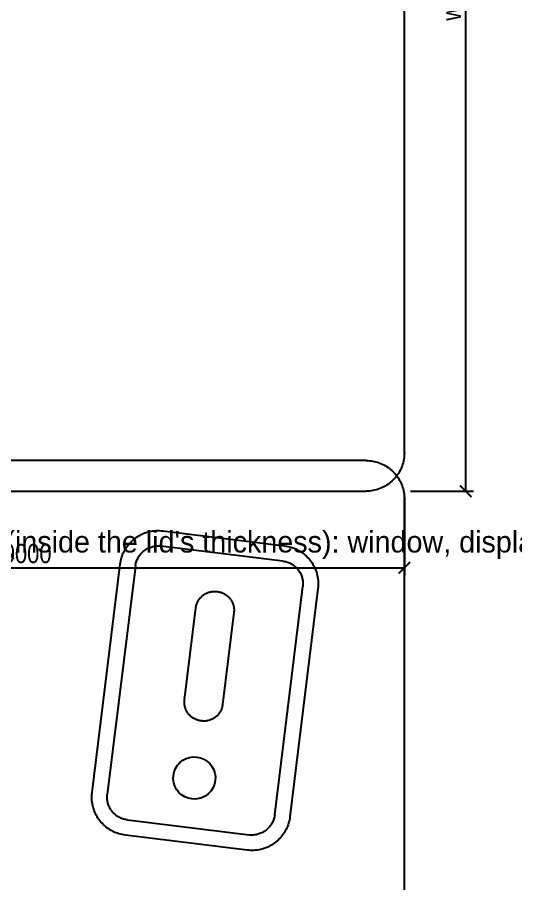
# Model space of a CAD drawing. Header units: metres. Extents: x -15 to 393, y -409 to 25.
# Drawn here: x 49.5 to 114.5, y -201.2 to -88.2 of the extents above; entities that cross this region are included whole.
import ezdxf

# ---------------------------------------------------------------- set-up
doc = ezdxf.new("R2010")
doc.units = ezdxf.units.M
for name, color, linetype in [('DIMS', 1, 'Continuous'), ('OUTLINE', 7, 'Continuous'), ('TEXT', 3, 'Continuous')]:
    doc.layers.add(name, color=color, linetype=linetype)
doc.styles.add('OpenSansCondensed-Light', font='OpenSansCondensed-Light.ttf')
doc.dimstyles.new('EZDXF', dxfattribs={"dimtxt": 0.25, "dimasz": 0.175, "dimexe": 0.375, "dimexo": 0.125, "dimgap": 0.1, "dimtad": 1, "dimlfac": 100, "dimzin": 12, "dimdsep": 46, "dimtxsty": 'OpenSansCondensed-Light', "dimblk": 'ARCHTICK', "dimcen": 2.5, "dimazin": 3, "dimtfac": 0.5, "dimtmove": 2, "dimatfit": 3})

# ---------------------------------------------------------------- blocks, each defined once
blk = doc.blocks.new('_ARCHTICK')
at = {"color": 0, "linetype": 'BYBLOCK', "const_width": 0.15}
blk.add_lwpolyline([(-0.5, -0.5), (0.5, 0.5)], dxfattribs=at)

msp = doc.modelspace()

# ---------------------------------------------------------------- linework, layer by layer
at = {"layer": 'OUTLINE'}
for p, q in [((100, -145), (100, 19)), ((95, -146), (5, -146)), ((5, -150), (95, -150)), ((100, -315), (100, -151)), ((68.497, -155.1741), (84.3778, -157.124)), ((84.134, -159.1091), (68.2533, -157.1592)), ((59.2689, -189.3039), (62.9249, -159.5275)), ((64.91, -159.7712), (61.254, -189.5476)), ((83.09, -192.2288), (86.746, -162.4524)), ((88.7311, -162.6961), (85.0751, -192.4725)), ((75.5347, -163.0908), (75.6339, -163.103)), ((71.3297, -177.2338), (72.8044, -165.224)), ((77.7671, -165.8333), (76.2925, -177.8431)), ((73.5621, -179.9763), (73.4629, -179.9641)), ((63.866, -192.8909), (79.7467, -194.8408)), ((79.503, -196.8259), (63.6222, -194.876))]:
    msp.add_line(p, q, dxfattribs=at)
for points in [[(100, -145), (99.9952, -145.2181), (99.981, -145.4358), (99.9572, -145.6526), (99.924, -145.8682), (99.8815, -146.0822), (99.8296, -146.2941), (99.7686, -146.5035), (99.6985, -146.7101), (99.6194, -146.9134), (99.5315, -147.1131), (99.4351, -147.3087), (99.3301, -147.5), (99.217, -147.6865), (99.0958, -147.8679), (98.9668, -148.0438), (98.8302, -148.2139), (98.6864, -148.378), (98.5355, -148.5355), (98.378, -148.6864), (98.2139, -148.8302), (98.0438, -148.9668), (97.8679, -149.0958), (97.6865, -149.217), (97.5, -149.3301), (97.3087, -149.4351), (97.1131, -149.5315), (96.9134, -149.6194), (96.7101, -149.6985), (96.5035, -149.7686), (96.2941, -149.8296), (96.0822, -149.8815), (95.8682, -149.924), (95.6526, -149.9572), (95.4358, -149.981), (95.2181, -149.9952), (95, -150)], [(95, -146), (95.2181, -146.0048), (95.4358, -146.019), (95.6526, -146.0428), (95.8682, -146.076), (96.0822, -146.1185), (96.2941, -146.1704), (96.5035, -146.2314), (96.7101, -146.3015), (96.9134, -146.3806), (97.1131, -146.4685), (97.3087, -146.5649), (97.5, -146.6699), (97.6865, -146.783), (97.8679, -146.9042), (98.0438, -147.0332), (98.2139, -147.1698), (98.378, -147.3136), (98.5355, -147.4645), (98.6864, -147.622), (98.8302, -147.7861), (98.9668, -147.9562), (99.0958, -148.1321), (99.217, -148.3135), (99.3301, -148.5), (99.4351, -148.6913), (99.5315, -148.8869), (99.6194, -149.0866), (99.6985, -149.2899), (99.7686, -149.4965), (99.8296, -149.7059), (99.8815, -149.9178), (99.924, -150.1318), (99.9572, -150.3474), (99.981, -150.5642), (99.9952, -150.7819), (100, -151)], [(62.9249, -159.5275), (62.9562, -159.3116), (62.9969, -159.0973), (63.0469, -158.885), (63.1061, -158.675), (63.1745, -158.4678), (63.2518, -158.2638), (63.3379, -158.0634), (63.4326, -157.8669), (63.5359, -157.6747), (63.6474, -157.4873), (63.767, -157.3048), (63.8945, -157.1278), (64.0295, -156.9565), (64.1719, -156.7912), (64.3214, -156.6323), (64.4777, -156.4801), (64.6404, -156.3348), (64.8094, -156.1968), (64.9842, -156.0663), (65.1645, -155.9435), (65.35, -155.8287), (65.5403, -155.7221), (65.7351, -155.6239), (65.934, -155.5343), (66.1366, -155.4535), (66.3426, -155.3816), (66.5515, -155.3187), (66.7629, -155.265), (66.9765, -155.2206), (67.1918, -155.1855), (67.4084, -155.1599), (67.626, -155.1437), (67.844, -155.137), (68.0622, -155.1399), (68.28, -155.1523), (68.497, -155.1741)], [(64.91, -159.7712), (64.9288, -159.6417), (64.9532, -159.5131), (64.9832, -159.3857), (65.0188, -159.2597), (65.0597, -159.1354), (65.1061, -159.013), (65.1578, -158.8928), (65.2147, -158.7749), (65.2766, -158.6596), (65.3435, -158.5471), (65.4153, -158.4376), (65.4918, -158.3314), (65.5728, -158.2286), (65.6582, -158.1295), (65.7479, -158.0341), (65.8417, -157.9428), (65.9393, -157.8556), (66.0407, -157.7728), (66.1456, -157.6945), (66.2538, -157.6208), (66.3651, -157.552), (66.4793, -157.488), (66.5961, -157.4291), (66.7155, -157.3753), (66.837, -157.3268), (66.9606, -157.2837), (67.086, -157.246), (67.2128, -157.2137), (67.341, -157.1871), (67.4702, -157.166), (67.6001, -157.1507), (67.7307, -157.141), (67.8615, -157.137), (67.9924, -157.1387), (68.123, -157.1461), (68.2533, -157.1592)], [(84.3778, -157.124), (84.5936, -157.1553), (84.808, -157.196), (85.0203, -157.246), (85.2303, -157.3052), (85.4374, -157.3736), (85.6414, -157.4508), (85.8419, -157.537), (86.0384, -157.6317), (86.2305, -157.735), (86.418, -157.8465), (86.6004, -157.9661), (86.7775, -158.0936), (86.9488, -158.2286), (87.1141, -158.371), (87.273, -158.5205), (87.4252, -158.6768), (87.5704, -158.8395), (87.7085, -159.0085), (87.839, -159.1832), (87.9618, -159.3636), (88.0766, -159.5491), (88.1831, -159.7394), (88.2813, -159.9342), (88.3709, -160.1331), (88.4518, -160.3357), (88.5237, -160.5417), (88.5866, -160.7506), (88.6403, -160.962), (88.6847, -161.1756), (88.7197, -161.3909), (88.7454, -161.6075), (88.7616, -161.8251), (88.7682, -162.0431), (88.7654, -162.2613), (88.753, -162.4791), (88.7311, -162.6961)], [(84.134, -159.1091), (84.2636, -159.1279), (84.3921, -159.1523), (84.5195, -159.1823), (84.6455, -159.2178), (84.7698, -159.2588), (84.8922, -159.3052), (85.0125, -159.3569), (85.1304, -159.4137), (85.2457, -159.4757), (85.3582, -159.5426), (85.4676, -159.6144), (85.5739, -159.6909), (85.6766, -159.7719), (85.7758, -159.8573), (85.8711, -159.947), (85.9625, -160.0408), (86.0496, -160.1384), (86.1324, -160.2398), (86.2108, -160.3447), (86.2844, -160.4528), (86.3533, -160.5641), (86.4173, -160.6783), (86.4762, -160.7952), (86.5299, -160.9146), (86.5784, -161.0361), (86.6216, -161.1597), (86.6593, -161.285), (86.6915, -161.4119), (86.7182, -161.5401), (86.7392, -161.6692), (86.7546, -161.7992), (86.7643, -161.9298), (86.7683, -162.0606), (86.7666, -162.1915), (86.7592, -162.3221), (86.746, -162.4524)], [(72.8044, -165.224), (72.8197, -165.1182), (72.8396, -165.0132), (72.8641, -164.9091), (72.8931, -164.8062), (72.9266, -164.7047), (72.9645, -164.6048), (73.0067, -164.5065), (73.0531, -164.4103), (73.1037, -164.3161), (73.1584, -164.2242), (73.217, -164.1348), (73.2794, -164.0481), (73.3456, -163.9642), (73.4154, -163.8832), (73.4886, -163.8053), (73.5652, -163.7307), (73.6449, -163.6596), (73.7277, -163.5919), (73.8134, -163.528), (73.9017, -163.4678), (73.9926, -163.4116), (74.0859, -163.3593), (74.1813, -163.3112), (74.2788, -163.2673), (74.3781, -163.2277), (74.479, -163.1925), (74.5814, -163.1617), (74.685, -163.1353), (74.7896, -163.1136), (74.8951, -163.0964), (75.0013, -163.0838), (75.1079, -163.0759), (75.2147, -163.0726), (75.3216, -163.074), (75.4283, -163.0801), (75.5347, -163.0908)], [(75.6339, -163.103), (75.7397, -163.1183), (75.8447, -163.1383), (75.9488, -163.1628), (76.0517, -163.1918), (76.1532, -163.2253), (76.2531, -163.2631), (76.3513, -163.3053), (76.4476, -163.3518), (76.5418, -163.4024), (76.6337, -163.457), (76.723, -163.5156), (76.8098, -163.5781), (76.8937, -163.6443), (76.9747, -163.714), (77.0526, -163.7873), (77.1272, -163.8638), (77.1983, -163.9436), (77.266, -164.0264), (77.3299, -164.112), (77.3901, -164.2004), (77.4463, -164.2913), (77.4986, -164.3845), (77.5467, -164.48), (77.5906, -164.5774), (77.6302, -164.6767), (77.6654, -164.7776), (77.6962, -164.88), (77.7226, -164.9836), (77.7443, -165.0883), (77.7615, -165.1938), (77.7741, -165.2999), (77.782, -165.4065), (77.7853, -165.5134), (77.7839, -165.6202), (77.7778, -165.727), (77.7671, -165.8333)], [(73.4629, -179.9641), (73.3571, -179.9488), (73.2521, -179.9288), (73.148, -179.9043), (73.0452, -179.8753), (72.9436, -179.8418), (72.8437, -179.804), (72.7455, -179.7618), (72.6492, -179.7153), (72.555, -179.6647), (72.4632, -179.6101), (72.3738, -179.5515), (72.287, -179.489), (72.2031, -179.4228), (72.1221, -179.3531), (72.0442, -179.2798), (71.9697, -179.2032), (71.8985, -179.1235), (71.8308, -179.0407), (71.7669, -178.9551), (71.7067, -178.8667), (71.6505, -178.7758), (71.5983, -178.6826), (71.5501, -178.5871), (71.5062, -178.4896), (71.4666, -178.3904), (71.4314, -178.2894), (71.4006, -178.1871), (71.3743, -178.0835), (71.3525, -177.9788), (71.3353, -177.8733), (71.3228, -177.7672), (71.3148, -177.6606), (71.3116, -177.5537), (71.313, -177.4468), (71.319, -177.3401), (71.3297, -177.2338)], [(76.2925, -177.8431), (76.2771, -177.9489), (76.2572, -178.0539), (76.2327, -178.158), (76.2037, -178.2609), (76.1702, -178.3624), (76.1323, -178.4623), (76.0901, -178.5605), (76.0437, -178.6568), (75.9931, -178.751), (75.9384, -178.8428), (75.8798, -178.9322), (75.8174, -179.019), (75.7512, -179.1029), (75.6814, -179.1839), (75.6082, -179.2618), (75.5316, -179.3364), (75.4519, -179.4075), (75.3691, -179.4752), (75.2835, -179.5391), (75.1951, -179.5993), (75.1042, -179.6555), (75.0109, -179.7078), (74.9155, -179.7559), (74.818, -179.7998), (74.7187, -179.8394), (74.6178, -179.8746), (74.5155, -179.9054), (74.4119, -179.9317), (74.3072, -179.9535), (74.2017, -179.9707), (74.0956, -179.9833), (73.989, -179.9912), (73.8821, -179.9944), (73.7752, -179.993), (73.6685, -179.987), (73.5621, -179.9763)], [(72.9336, -184.6848), (73.4025, -184.7844), (73.847, -184.964), (74.2535, -185.218), (74.6097, -185.5388), (74.9048, -185.9165), (75.1299, -186.3398), (75.278, -186.7957), (75.3447, -187.2704), (75.328, -187.7494), (75.2283, -188.2183), (75.0488, -188.6628), (74.7948, -189.0693), (74.474, -189.4255), (74.0963, -189.7206), (73.673, -189.9457), (73.2171, -190.0938), (72.7424, -190.1605), (72.2634, -190.1438), (71.7945, -190.0441), (71.35, -189.8645), (70.9435, -189.6105), (70.5873, -189.2898), (70.2922, -188.912), (70.0671, -188.4888), (69.919, -188.0329), (69.8523, -187.5582), (69.869, -187.0791), (69.9687, -186.6103), (70.1482, -186.1658), (70.4023, -185.7593), (70.723, -185.4031), (71.1007, -185.1079), (71.524, -184.8829), (71.9799, -184.7348), (72.4546, -184.668), (72.9336, -184.6848)], [(63.6222, -194.876), (63.4064, -194.8447), (63.192, -194.804), (62.9797, -194.754), (62.7697, -194.6948), (62.5626, -194.6264), (62.3586, -194.5492), (62.1581, -194.463), (61.9616, -194.3683), (61.7695, -194.265), (61.582, -194.1535), (61.3996, -194.0339), (61.2225, -193.9064), (61.0512, -193.7714), (60.8859, -193.629), (60.727, -193.4795), (60.5748, -193.3232), (60.4296, -193.1605), (60.2915, -192.9915), (60.161, -192.8168), (60.0382, -192.6364), (59.9234, -192.4509), (59.8169, -192.2606), (59.7187, -192.0658), (59.6291, -191.8669), (59.5482, -191.6643), (59.4763, -191.4583), (59.4134, -191.2494), (59.3597, -191.038), (59.3153, -190.8244), (59.2803, -190.6091), (59.2546, -190.3925), (59.2384, -190.1749), (59.2318, -189.9569), (59.2346, -189.7387), (59.247, -189.5209), (59.2689, -189.3039)], [(63.866, -192.8909), (63.7364, -192.8721), (63.6079, -192.8477), (63.4805, -192.8177), (63.3545, -192.7822), (63.2302, -192.7412), (63.1078, -192.6948), (62.9875, -192.6431), (62.8696, -192.5863), (62.7543, -192.5243), (62.6418, -192.4574), (62.5324, -192.3856), (62.4261, -192.3091), (62.3234, -192.2281), (62.2242, -192.1427), (62.1289, -192.053), (62.0375, -191.9592), (61.9504, -191.8616), (61.8676, -191.7602), (61.7892, -191.6553), (61.7156, -191.5472), (61.6467, -191.4359), (61.5827, -191.3217), (61.5238, -191.2048), (61.4701, -191.0854), (61.4216, -190.9639), (61.3784, -190.8403), (61.3407, -190.715), (61.3085, -190.5881), (61.2818, -190.4599), (61.2608, -190.3308), (61.2454, -190.2008), (61.2357, -190.0702), (61.2317, -189.9394), (61.2334, -189.8085), (61.2408, -189.6779), (61.254, -189.5476)], [(85.0751, -192.4725), (85.0438, -192.6884), (85.0031, -192.9027), (84.9531, -193.115), (84.8939, -193.325), (84.8255, -193.5322), (84.7482, -193.7362), (84.6621, -193.9366), (84.5674, -194.1331), (84.4641, -194.3253), (84.3526, -194.5127), (84.233, -194.6952), (84.1055, -194.8722), (83.9705, -195.0435), (83.8281, -195.2088), (83.6786, -195.3677), (83.5223, -195.5199), (83.3596, -195.6652), (83.1906, -195.8032), (83.0158, -195.9337), (82.8355, -196.0565), (82.65, -196.1713), (82.4597, -196.2779), (82.2649, -196.3761), (82.066, -196.4657), (81.8634, -196.5465), (81.6574, -196.6184), (81.4485, -196.6813), (81.2371, -196.735), (81.0235, -196.7794), (80.8082, -196.8145), (80.5916, -196.8401), (80.374, -196.8563), (80.156, -196.863), (79.9378, -196.8601), (79.72, -196.8477), (79.503, -196.8259)], [(83.09, -192.2288), (83.0712, -192.3583), (83.0468, -192.4869), (83.0168, -192.6143), (82.9812, -192.7403), (82.9403, -192.8646), (82.8939, -192.987), (82.8422, -193.1072), (82.7853, -193.2251), (82.7234, -193.3404), (82.6565, -193.4529), (82.5847, -193.5624), (82.5082, -193.6686), (82.4272, -193.7714), (82.3418, -193.8705), (82.2521, -193.9659), (82.1583, -194.0572), (82.0607, -194.1444), (81.9593, -194.2272), (81.8544, -194.3055), (81.7462, -194.3792), (81.6349, -194.448), (81.5207, -194.512), (81.4039, -194.5709), (81.2845, -194.6247), (81.163, -194.6732), (81.0394, -194.7163), (80.914, -194.754), (80.7872, -194.7863), (80.659, -194.8129), (80.5298, -194.834), (80.3999, -194.8493), (80.2693, -194.859), (80.1385, -194.863), (80.0076, -194.8613), (79.877, -194.8539), (79.7467, -194.8408)]]:
    msp.add_lwpolyline(points, dxfattribs=at)

# ---------------------------------------------------------------- texts
at = {"layer": 'TEXT'}
msp.add_text("FRONT SECTION at Y=-1.5 (inside the lid's thickness): window, display pocket with the coil relief, button pad slots, USB hollow in the left edge", height=2.8, dxfattribs=at).set_placement((0, -158))

# ---------------------------------------------------------------- dimensions: what is measured, and where the dimension line sits
at = {"layer": 'DIMS'}
msp.add_linear_dim(base=(108, -150), p1=(100, -150), p2=(100, -0.2), angle=90, text='window centre <>', dimstyle='EZDXF', override={"dimtxt": 2.5, "dimasz": 1.5, "dimexe": 1, "dimexo": 0.8, "dimgap": 0.6, "dimdec": 1}, dxfattribs=at).render()
msp.add_linear_dim(base=(0, -160), p1=(0, -150), p2=(100, -150), dimstyle='EZDXF', override={"dimtxt": 2.5, "dimasz": 1.5, "dimexe": 1, "dimexo": 0.8, "dimgap": 0.6, "dimdec": 1}, dxfattribs=at).render()

doc.saveas('drawing.dxf')
